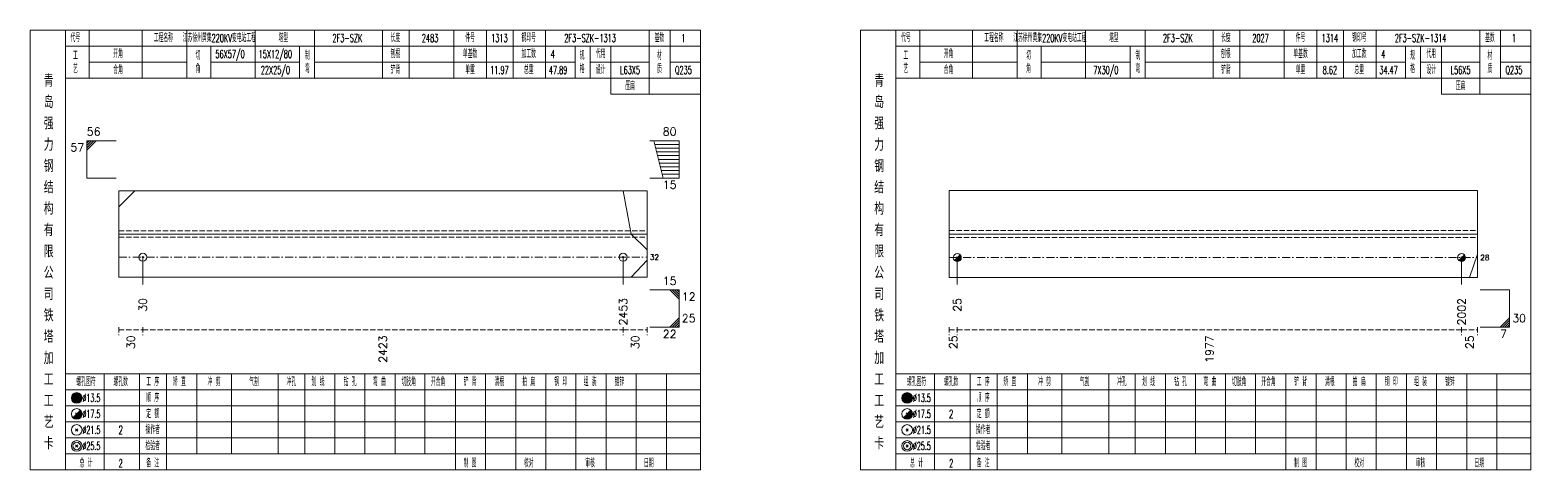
# Model space of a CAD drawing. Extents: x 0 to 4623, y -1159 to 4890.
# Drawn here: x 623 to 1186, y 225 to 390 of the extents above; entities that cross this region are included whole.
import ezdxf
from ezdxf.enums import TextEntityAlignment as Align

# ---------------------------------------------------------------- set-up
doc = ezdxf.new("R2010")
doc.units = 0
doc.header["$MEASUREMENT"] = 0
doc.linetypes.add('一点画线', pattern=[5.2, 3, -1, 0.2, -1])
doc.linetypes.add('虚线', pattern=[2.75, 2, -0.75])
doc.layers.get('0').update_dxf_attribs({"linetype": 'CONTINUOUS', "lineweight": 25})
for name, color, linetype, lineweight in [('1', 7, 'CONTINUOUS', 25), ('4', 7, 'CONTINUOUS', 25), ('5', 7, 'CONTINUOUS', 25)]:
    doc.layers.add(name, color=color, linetype=linetype, lineweight=lineweight)
doc.styles.get("Standard").update_dxf_attribs({"font": 'simplex.shx', "width": 0.7, "height": 3, "bigfont": 'gbhzfs.shx'})

# ---------------------------------------------------------------- blocks, each defined once
blk = doc.blocks.new('孔21.5')
at = {"layer": '5', "color": 7, "linetype": 'Continuous', "lineweight": 13}
for p, q in [((-0.2, -0.2), (0.2, 0.2)), ((-0.2, 0.2), (0.2, -0.2))]:
    blk.add_line(p, q, dxfattribs=at)
blk.add_circle((0, 0), 1, dxfattribs=at)
blk = doc.blocks.new('孔17.5')
at = {"layer": '5', "color": 7, "linetype": 'Continuous', "lineweight": 13}
for p, q in [((-0.707, -0.707), (0.707, 0.707)), ((-0.2, 0.2), (0.2, -0.2))]:
    blk.add_line(p, q, dxfattribs=at)
blk.add_circle((0, 0), 1, dxfattribs=at)
for radius in [0.9, 0.8, 0.7, 0.6, 0.5, 0.4, 0.3, 0.2, 0.1]:
    blk.add_arc((0, 0), radius, 225, 45, dxfattribs=at)

msp = doc.modelspace()

# ---------------------------------------------------------------- linework, layer by layer
at = {"color": 7, "linetype": 'Continuous', "lineweight": 13}
for p, q in [((644.1, 348.5), (655.1, 348.5)), ((644.1, 334.5), (644.1, 348.5)), ((644.975, 348.5), (644.1, 347.625)), ((645.85, 348.5), (644.1, 346.75)), ((646.725, 348.5), (644.1, 345.875)), ((647.6, 348.5), (644.1, 345)), ((866.2, 348.5), (855.2, 348.5)), ((860.2, 334.5), (856.7, 348.5)), ((866.2, 347.1), (857.05, 347.1)), ((866.2, 345.7), (857.4, 345.7)), ((866.2, 344.3), (857.75, 344.3)), ((866.2, 334.5), (866.2, 348.5)), ((866.2, 342.9), (858.1, 342.9)), ((866.2, 341.5), (858.45, 341.5)), ((866.2, 340.1), (858.8, 340.1)), ((866.2, 338.7), (859.15, 338.7)), ((644.1, 334.5), (655.1, 334.5)), ((866.2, 334.5), (855.2, 334.5)), ((866.2, 337.3), (859.5, 337.3)), ((866.2, 335.9), (859.85, 335.9)), ((656.1, 323.69), (662.1, 329.69)), ((848.2, 313.5), (845.2, 329.69)), ((854.2, 307.5), (848.2, 313.5)), ((665.1, 304.81), (665.1, 294.5)), ((845.2, 304.81), (845.2, 294.5)), ((970.5, 304.661), (970.5, 294.5)), ((1159.6, 304.661), (1159.6, 294.5)), ((1165.6, 305.914), (1162.6, 297.161)), ((854.2, 303.734), (848.2, 297.31)), ((866.2, 292.5), (855.2, 292.5)), ((862.7, 292.5), (866.2, 289)), ((863.575, 292.5), (866.2, 289.875)), ((864.45, 292.5), (866.2, 290.75)), ((865.325, 292.5), (866.2, 291.625)), ((866.2, 292.5), (866.2, 278.5)), ((1177.6, 292.5), (1166.6, 292.5)), ((1177.6, 292.5), (1177.6, 278.5)), ((862.7, 278.5), (866.2, 282)), ((1174.1, 278.5), (1177.6, 282)), ((866.2, 278.5), (855.2, 278.5)), ((863.575, 278.5), (866.2, 281.125)), ((864.45, 278.5), (866.2, 280.25)), ((865.325, 278.5), (866.2, 279.375)), ((1177.6, 278.5), (1166.6, 278.5)), ((1174.975, 278.5), (1177.6, 281.125)), ((1175.85, 278.5), (1177.6, 280.25)), ((1176.725, 278.5), (1177.6, 279.375))]:
    msp.add_line(p, q, dxfattribs=at)
at = {"color": 7, "linetype": 'Continuous', "lineweight": 18}
for p, q in [((656.1, 329.69), (656.1, 297.31)), ((656.1, 329.69), (854.2, 329.69)), ((854.2, 329.69), (854.2, 297.31)), ((967.5, 329.839), (967.5, 297.161)), ((967.5, 329.839), (1165.6, 329.839)), ((1165.6, 329.839), (1165.6, 297.161)), ((656.1, 313.5), (854.2, 313.5)), ((967.5, 313.5), (1165.6, 313.5))]:
    msp.add_line(p, q, dxfattribs=at)
at = {"color": 1, "linetype": '虚线', "lineweight": 18}
for p, q in [((656.1, 314.69), (854.2, 314.69)), ((656.1, 312.31), (854.2, 312.31)), ((967.5, 314.839), (1165.6, 314.839)), ((967.5, 312.161), (1165.6, 312.161))]:
    msp.add_line(p, q, dxfattribs=at)
at = {"color": 3, "linetype": '一点画线', "lineweight": 13}
for p, q in [((656.1, 304.81), (854.2, 304.81)), ((967.5, 304.661), (1165.6, 304.661))]:
    msp.add_line(p, q, dxfattribs=at)
at = {"color": 8, "linetype": '虚线', "lineweight": 9}
for p, q in [((656.1, 278.5), (656.1, 275.5)), ((656.1, 277.5), (665.1, 277.5)), ((665.1, 278.5), (665.1, 275.5)), ((665.1, 278.5), (665.1, 275.5)), ((665.1, 277.5), (845.2, 277.5)), ((845.2, 278.5), (845.2, 275.5)), ((845.2, 278.5), (845.2, 275.5)), ((845.2, 277.5), (854.2, 277.5)), ((854.2, 278.5), (854.2, 275.5)), ((967.5, 278.5), (967.5, 275.5)), ((967.5, 277.5), (970.5, 277.5)), ((970.5, 278.5), (970.5, 275.5)), ((970.5, 278.5), (970.5, 275.5)), ((970.5, 277.5), (1159.6, 277.5)), ((1159.6, 278.5), (1159.6, 275.5)), ((1159.6, 278.5), (1159.6, 275.5)), ((1159.6, 277.5), (1165.6, 277.5)), ((1165.6, 278.5), (1165.6, 275.5))]:
    msp.add_line(p, q, dxfattribs=at)
at = {"layer": '1', "color": 7, "linetype": 'Continuous', "lineweight": 18}
for p, q in [((656.1, 297.31), (854.2, 297.31)), ((967.5, 297.161), (1165.6, 297.161))]:
    msp.add_line(p, q, dxfattribs=at)
at = {"layer": '4', "color": 1, "linetype": 'Continuous', "lineweight": 18}
for p, q in [((636.1, 225), (636.1, 390)), ((645, 372), (645, 390)), ((664.8, 372), (664.8, 390)), ((681.6, 372), (681.6, 390)), ((707.2, 372), (707.2, 390)), ((729.5, 372), (729.5, 390)), ((755, 372), (755, 390)), ((765, 372), (765, 390)), ((781.7, 372), (781.7, 390)), ((793.9, 372), (793.9, 390)), ((803.9, 372), (803.9, 390)), ((816.1, 372), (816.1, 390)), ((855, 366), (855, 390)), ((862.8, 372), (862.8, 390)), ((947.5, 225), (947.5, 390)), ((956.4, 372), (956.4, 390)), ((976.2, 372), (976.2, 390)), ((993, 372), (993, 390)), ((1018.6, 372), (1018.6, 390)), ((1040.9, 372), (1040.9, 390)), ((1066.4, 372), (1066.4, 390)), ((1076.4, 372), (1076.4, 390)), ((1093.1, 372), (1093.1, 390)), ((1105.3, 372), (1105.3, 390)), ((1115.3, 372), (1115.3, 390)), ((1127.5, 372), (1127.5, 390)), ((1166.4, 366), (1166.4, 390)), ((1174.2, 372), (1174.2, 390)), ((636.1, 384), (874.2, 384)), ((690.6, 372), (690.6, 384)), ((723.9, 372), (723.9, 384)), ((827.2, 372), (827.2, 384)), ((832.8, 372), (832.8, 384)), ((840.6, 366), (840.6, 384)), ((947.5, 384), (1185.6, 384)), ((1002, 372), (1002, 384)), ((1035.3, 372), (1035.3, 384)), ((1138.6, 372), (1138.6, 384)), ((1144.2, 372), (1144.2, 384)), ((1152, 366), (1152, 384)), ((645, 378), (681.6, 378)), ((690.6, 378), (723.9, 378)), ((729.5, 378), (827.2, 378)), ((832.8, 378), (855, 378)), ((862.8, 378), (874.2, 378)), ((956.4, 378), (993, 378)), ((1002, 378), (1035.3, 378)), ((1040.9, 378), (1138.6, 378)), ((1144.2, 378), (1166.4, 378)), ((1174.2, 378), (1185.6, 378)), ((636.1, 372), (874.2, 372)), ((947.5, 372), (1185.6, 372)), ((840.6, 366), (874.2, 366)), ((1152, 366), (1185.6, 366)), ((636.1, 261), (874.2, 261)), ((650.6, 225), (650.6, 261)), ((663.9, 225), (663.9, 261)), ((674, 225), (674, 261)), ((685.4, 231), (685.4, 261)), ((698.3, 231), (698.3, 261)), ((715.9, 231), (715.9, 261)), ((725.8, 231), (725.8, 261)), ((737.1, 231), (737.1, 261)), ((748.4, 231), (748.4, 261)), ((759.7, 231), (759.7, 261)), ((770.9, 231), (770.9, 261)), ((782.3, 231), (782.3, 261)), ((793.6, 231), (793.6, 261)), ((804.9, 231), (804.9, 261)), ((816.2, 231), (816.2, 261)), ((827.5, 231), (827.5, 261)), ((838.8, 231), (838.8, 261)), ((850.1, 231), (850.1, 261)), ((861.4, 231), (861.4, 261)), ((947.5, 261), (1185.6, 261)), ((962, 225), (962, 261)), ((975.3, 225), (975.3, 261)), ((985.4, 225), (985.4, 261)), ((996.8, 231), (996.8, 261)), ((1009.7, 231), (1009.7, 261)), ((1027.3, 231), (1027.3, 261)), ((1037.2, 231), (1037.2, 261)), ((1048.5, 231), (1048.5, 261)), ((1059.8, 231), (1059.8, 261)), ((1071.1, 231), (1071.1, 261)), ((1082.3, 231), (1082.3, 261)), ((1093.7, 231), (1093.7, 261)), ((1105, 231), (1105, 261)), ((1116.3, 231), (1116.3, 261)), ((1127.6, 231), (1127.6, 261)), ((1138.9, 231), (1138.9, 261)), ((1150.2, 231), (1150.2, 261)), ((1161.5, 231), (1161.5, 261)), ((1172.8, 231), (1172.8, 261)), ((636.1, 255), (874.2, 255)), ((947.5, 255), (1185.6, 255)), ((636.1, 249), (874.2, 249)), ((947.5, 249), (1185.6, 249)), ((636.1, 243), (874.2, 243)), ((947.5, 243), (1185.6, 243)), ((636.1, 237), (874.2, 237)), ((947.5, 237), (1185.6, 237)), ((636.1, 231), (874.2, 231)), ((782.3, 225), (782.3, 231)), ((793.6, 225), (793.6, 231)), ((804.9, 225), (804.9, 231)), ((816.2, 225), (816.2, 231)), ((827.5, 225), (827.5, 231)), ((838.8, 225), (838.8, 231)), ((850.1, 225), (850.1, 231)), ((861.4, 225), (861.4, 231)), ((947.5, 231), (1185.6, 231)), ((1093.7, 225), (1093.7, 231)), ((1105, 225), (1105, 231)), ((1116.3, 225), (1116.3, 231)), ((1127.6, 225), (1127.6, 231)), ((1138.9, 225), (1138.9, 231)), ((1150.2, 225), (1150.2, 231)), ((1161.5, 225), (1161.5, 231)), ((1172.8, 225), (1172.8, 231))]:
    msp.add_line(p, q, dxfattribs=at)
at = {"layer": '4', "color": 7, "linetype": 'Continuous', "lineweight": 13}
for p, q in [((640.1, 251.8), (640.5, 252.2)), ((640.5, 251.8), (640.1, 252.2)), ((951.5, 251.8), (951.9, 252.2)), ((951.9, 251.8), (951.5, 252.2)), ((638.886, 244.586), (641.714, 247.414)), ((639.9, 246.4), (640.7, 245.6)), ((950.286, 244.586), (953.114, 247.414)), ((951.3, 246.4), (952.1, 245.6)), ((639.9, 239.6), (640.7, 240.4)), ((639.9, 240.4), (640.7, 239.6)), ((951.3, 239.6), (952.1, 240.4)), ((951.3, 240.4), (952.1, 239.6)), ((639.9, 233.6), (640.7, 234.4)), ((639.9, 234.4), (640.7, 233.6)), ((951.3, 233.6), (952.1, 234.4)), ((951.3, 234.4), (952.1, 233.6))]:
    msp.add_line(p, q, dxfattribs=at)
at = {"layer": '4', "color": 1, "linetype": 'Continuous', "lineweight": 18}
for points in [[(622.8, 390), (622.8, 225), (874.2, 225), (874.2, 390)], [(934.2, 390), (934.2, 225), (1185.6, 225), (1185.6, 390)]]:
    msp.add_lwpolyline(points, close=True, dxfattribs=at)
at = {"layer": '4', "color": 7, "linetype": 'Continuous', "lineweight": 13}
for centre, radius in [((640.3, 252), 2), ((640.3, 252), 1.8), ((640.3, 252), 1.6), ((640.3, 252), 1.4), ((951.7, 252), 2), ((951.7, 252), 1.8), ((951.7, 252), 1.6), ((951.7, 252), 1.4), ((640.3, 246), 2), ((640.3, 252), 1.2), ((640.3, 252), 1), ((640.3, 252), 0.8), ((640.3, 252), 0.6), ((640.3, 252), 0.4), ((640.3, 252), 0.2), ((951.7, 246), 2), ((951.7, 252), 1.2), ((951.7, 252), 1), ((951.7, 252), 0.8), ((951.7, 252), 0.6), ((951.7, 252), 0.4), ((951.7, 252), 0.2), ((640.3, 240), 2), ((951.7, 240), 2), ((640.3, 234), 2), ((640.3, 234), 1.4), ((951.7, 234), 2), ((951.7, 234), 1.4)]:
    msp.add_circle(centre, radius, dxfattribs=at)
for centre, radius in [((640.3, 246), 1.8), ((640.3, 246), 1.6), ((640.3, 246), 1.4), ((640.3, 246), 1.2), ((640.3, 246), 1), ((640.3, 246), 0.8), ((640.3, 246), 0.6), ((640.3, 246), 0.4), ((640.3, 246), 0.2), ((951.7, 246), 1.8), ((951.7, 246), 1.6), ((951.7, 246), 1.4), ((951.7, 246), 1.2), ((951.7, 246), 1), ((951.7, 246), 0.8), ((951.7, 246), 0.6), ((951.7, 246), 0.4), ((951.7, 246), 0.2)]:
    msp.add_arc(centre, radius, 225, 45, dxfattribs=at)

# ---------------------------------------------------------------- block references
at = {"layer": '1', "color": 7, "linetype": 'Continuous', "lineweight": 13, "xscale": 1.5, "yscale": 1.5, "zscale": 1.5}
for name, p in [('孔21.5', (665.1, 304.81)), ('孔21.5', (845.2, 304.81)), ('孔17.5', (970.5, 304.661)), ('孔17.5', (1159.6, 304.661))]:
    msp.add_blockref(name, p, dxfattribs=at)

# ---------------------------------------------------------------- texts
at = {"color": 7, "linetype": 'Continuous', "lineweight": 13}
for s, p in [('56', (644.1, 349.5)), ('25', (867.2, 279.5)), ('30', (1178.6, 279.5))]:
    msp.add_text(s, height=3, dxfattribs=at).set_placement(p, align=Align.BOTTOM_LEFT)
for s, p in [('80', (865.2, 349.5)), ('15', (865.2, 293.5))]:
    msp.add_text(s, height=3, dxfattribs=at).set_placement(p, align=Align.BOTTOM_RIGHT)
for s, p in [('57', (643.1, 347.5)), ('15', (865.2, 333.5)), ('22', (865.2, 277.5)), ('7', (1176.6, 277.5))]:
    msp.add_text(s, height=3, dxfattribs=at).set_placement(p, align=Align.TOP_RIGHT)
for s, p in [('32', (855.2, 304.81)), ('28', (1166.6, 304.661))]:
    msp.add_text(s, height=2, dxfattribs=at).set_placement(p, align=Align.MIDDLE_LEFT)
msp.add_text('12', height=3, dxfattribs=at).set_placement((867.2, 291.5), align=Align.TOP_LEFT)
at = {"color": 8, "linetype": 'Continuous', "lineweight": 9}
for s, p in [('30', (660.6, 275.5)), ('2423', (755.15, 275.5)), ('30', (849.7, 275.5)), ('25', (969, 275.5)), ('1977', (1065.05, 275.5)), ('25', (1162.6, 275.5))]:
    msp.add_text(s, height=3, rotation=90, dxfattribs=at).set_placement(p, align=Align.MIDDLE_RIGHT)
at = {"layer": '1', "color": 7, "linetype": 'Continuous', "lineweight": 13}
for s, p in [('30', (665.1, 289.5)), ('2453', (845.2, 289.5)), ('25', (970.5, 289.5)), ('2002', (1159.6, 289.5))]:
    msp.add_text(s, height=3, rotation=90, dxfattribs=at).set_placement(p, align=Align.MIDDLE_RIGHT)
at = {"layer": '4', "color": 1, "linetype": 'Continuous', "lineweight": 13}
for s, height, width, p in [('代号', 3, 0.6, (639.8, 387)), ('工程名称', 3, 0.6, (672.8, 387)), ('江苏徐州黄集220KV变电站工程', 3, 0.6, (693.8, 387)), ('塔型', 3, 0.6, (717.8, 387)), ('2F3-SZK', 3, 0.6, (741.8, 387)), ('长度', 3, 0.6, (759.8, 387)), ('2483', 3, 0.6, (772.8, 387)), ('件号', 3, 0.6, (787.8, 387)), ('1313', 3, 0.6, (798.8, 387)), ('钢印号', 3, 0.6, (809.8, 387)), ('2F3-SZK-1313', 3, 0.6, (832.8, 387)), ('基数', 3, 0.6, (858.8, 387)), ('1', 3, 0.6, (867.8, 387)), ('代号', 3, 0.6, (951.2, 387)), ('工程名称', 3, 0.6, (984.2, 387)), ('江苏徐州黄集220KV变电站工程', 3, 0.6, (1005.2, 387)), ('塔型', 3, 0.6, (1029.2, 387)), ('2F3-SZK', 3, 0.6, (1053.2, 387)), ('长度', 3, 0.6, (1071.2, 387)), ('2027', 3, 0.6, (1084.2, 387)), ('件号', 3, 0.6, (1099.2, 387)), ('1314', 3, 0.6, (1110.2, 387)), ('钢印号', 3, 0.6, (1121.2, 387)), ('2F3-SZK-1314', 3, 0.6, (1144.2, 387)), ('基数', 3, 0.6, (1170.2, 387)), ('1', 3, 0.6, (1179.2, 387)), ('开角', 3, 0.6, (655.8, 381)), ('56X57/0', 3, 0.6, (697.8, 381)), ('15X12/80', 3, 0.6, (714.8, 381)), ('刨根', 3, 0.6, (759.8, 381)), ('单基数', 3, 0.6, (787.8, 381)), ('加工数', 3, 0.6, (809.8, 381)), ('代用', 3, 0.6, (836.8, 381)), ('开角', 3, 0.6, (967.2, 381)), ('刨根', 3, 0.6, (1071.2, 381)), ('单基数', 3, 0.6, (1099.2, 381)), ('加工数', 3, 0.6, (1121.2, 381)), ('代用', 3, 0.6, (1148.2, 381)), ('工', 3, 0.6, (639.8, 380.4)), ('艺', 3, 0.6, (639.8, 375.4)), ('切', 3, 0.6, (685.8, 380.4)), ('角', 3, 0.6, (685.8, 375.4)), ('制', 3, 0.6, (726.8, 380.4)), ('弯', 3, 0.6, (726.8, 375.4)), ('4', 3, 0.6, (818.8, 381)), ('格', 3, 0.6, (829.8, 375.4)), ('规', 3, 0.6, (829.8, 380.4)), ('材', 3, 0.6, (858.8, 380.4)), ('质', 3, 0.6, (858.8, 375.4)), ('工', 3, 0.6, (951.2, 380.4)), ('艺', 3, 0.6, (951.2, 375.4)), ('切', 3, 0.6, (997.2, 380.4)), ('角', 3, 0.6, (997.2, 375.4)), ('制', 3, 0.6, (1038.2, 380.4)), ('弯', 3, 0.6, (1038.2, 375.4)), ('4', 3, 0.6, (1130.2, 381)), ('格', 3, 0.6, (1141.2, 375.4)), ('规', 3, 0.6, (1141.2, 380.4)), ('材', 3, 0.6, (1170.2, 380.4)), ('质', 3, 0.6, (1170.2, 375.4)), ('青', 4.6, 0.8, (629.8, 371)), ('合角', 3, 0.6, (655.8, 375)), ('22X25/0', 3, 0.6, (714.8, 375)), ('铲背', 3, 0.6, (759.8, 375)), ('单重', 3, 0.6, (787.8, 375)), ('11.97', 3, 0.6, (798.8, 375)), ('总重', 3, 0.6, (809.8, 375)), ('47.89', 3, 0.6, (820.8, 375)), ('设计', 3, 0.6, (836.8, 375)), ('L63X5', 3, 0.6, (847.8, 375)), ('Q235', 3, 0.6, (867.8, 375)), ('青', 4.6, 0.8, (941.2, 371)), ('合角', 3, 0.6, (967.2, 375)), ('7X30/0', 3, 0.6, (1026.2, 375)), ('铲背', 3, 0.6, (1071.2, 375)), ('单重', 3, 0.6, (1099.2, 375)), ('8.62', 3, 0.6, (1110.2, 375)), ('总重', 3, 0.6, (1121.2, 375)), ('34.47', 3, 0.6, (1132.2, 375)), ('设计', 3, 0.6, (1148.2, 375)), ('L56X5', 3, 0.6, (1159.2, 375)), ('Q235', 3, 0.6, (1179.2, 375)), ('压扁', 3, 0.6, (847.8, 369)), ('压扁', 3, 0.6, (1159.2, 369)), ('岛', 4.6, 0.8, (629.8, 363)), ('岛', 4.6, 0.8, (941.2, 363)), ('强', 4.6, 0.8, (629.8, 355)), ('强', 4.6, 0.8, (941.2, 355)), ('力', 4.6, 0.8, (629.8, 347)), ('力', 4.6, 0.8, (941.2, 347)), ('钢', 4.6, 0.8, (629.8, 339)), ('钢', 4.6, 0.8, (941.2, 339)), ('结', 4.6, 0.8, (629.8, 331)), ('结', 4.6, 0.8, (941.2, 331)), ('构', 4.6, 0.8, (629.8, 323)), ('构', 4.6, 0.8, (941.2, 323)), ('有', 4.6, 0.8, (629.8, 315)), ('有', 4.6, 0.8, (941.2, 315)), ('限', 4.6, 0.8, (629.8, 307)), ('限', 4.6, 0.8, (941.2, 307)), ('公', 4.6, 0.8, (629.8, 299)), ('公', 4.6, 0.8, (941.2, 299)), ('司', 4.6, 0.8, (629.8, 291)), ('司', 4.6, 0.8, (941.2, 291)), ('铁', 4.6, 0.8, (629.8, 283)), ('铁', 4.6, 0.8, (941.2, 283)), ('塔', 4.6, 0.8, (629.8, 275)), ('塔', 4.6, 0.8, (941.2, 275)), ('加', 4.6, 0.8, (629.8, 267)), ('加', 4.6, 0.8, (941.2, 267)), ('工', 4.6, 0.8, (629.8, 259)), ('螺孔图符', 3, 0.6, (643.8, 258)), ('螺孔数', 3, 0.6, (656.8, 258)), ('工 序', 3, 0.6, (668.8, 258)), ('矫 直', 3, 0.6, (678.8, 258)), ('冲 剪', 3, 0.6, (691.8, 258)), ('气割', 3, 0.6, (706.8, 258)), ('冲孔', 3, 0.6, (720.8, 258)), ('划 线', 3, 0.6, (730.8, 258)), ('钻 孔', 3, 0.6, (742.8, 258)), ('弯 曲', 3, 0.6, (753.8, 258)), ('切肢角', 3, 0.6, (764.8, 258)), ('开合角', 3, 0.6, (775.8, 258)), ('铲 背', 3, 0.6, (787.8, 258)), ('清根', 3, 0.6, (798.8, 258)), ('拍 扁', 3, 0.6, (809.8, 258)), ('钢 印', 3, 0.6, (821.8, 258)), ('组 装', 3, 0.6, (832.8, 258)), ('镀锌', 3, 0.6, (843.8, 258)), ('工', 4.6, 0.8, (941.2, 259)), ('螺孔图符', 3, 0.6, (955.2, 258)), ('螺孔数', 3, 0.6, (968.2, 258)), ('工 序', 3, 0.6, (980.2, 258)), ('矫 直', 3, 0.6, (990.2, 258)), ('冲 剪', 3, 0.6, (1003.2, 258)), ('气割', 3, 0.6, (1018.2, 258)), ('冲孔', 3, 0.6, (1032.2, 258)), ('划 线', 3, 0.6, (1042.2, 258)), ('钻 孔', 3, 0.6, (1054.2, 258)), ('弯 曲', 3, 0.6, (1065.2, 258)), ('切肢角', 3, 0.6, (1076.2, 258)), ('开合角', 3, 0.6, (1087.2, 258)), ('铲 背', 3, 0.6, (1099.2, 258)), ('清根', 3, 0.6, (1110.2, 258)), ('拍 扁', 3, 0.6, (1121.2, 258)), ('钢 印', 3, 0.6, (1133.2, 258)), ('组 装', 3, 0.6, (1144.2, 258)), ('镀锌', 3, 0.6, (1155.2, 258)), ('%%C13.5', 3, 0.5, (645.8, 252)), ('顺 序', 3, 0.6, (668.8, 252)), ('%%C13.5', 3, 0.5, (957.2, 252)), ('顺 序', 3, 0.6, (980.2, 252)), ('工', 4.6, 0.8, (629.8, 251)), ('定 额', 3, 0.6, (668.8, 246)), ('工', 4.6, 0.8, (941.2, 251)), ('定 额', 3, 0.6, (980.2, 246)), ('艺', 4.6, 0.8, (629.8, 243)), ('%%C17.5', 3, 0.5, (645.8, 246)), ('艺', 4.6, 0.8, (941.2, 243)), ('%%C17.5', 3, 0.5, (957.2, 246)), ('2', 3.2, 0.6, (968.2, 246)), ('卡', 4.6, 0.8, (629.8, 235)), ('%%C21.5', 3, 0.5, (645.8, 240)), ('2', 3.2, 0.6, (656.8, 240)), ('操作者', 3, 0.6, (668.8, 240)), ('卡', 4.6, 0.8, (941.2, 235)), ('%%C21.5', 3, 0.5, (957.2, 240)), ('操作者', 3, 0.6, (980.2, 240)), ('%%C25.5', 3, 0.5, (645.8, 234)), ('检验者', 3, 0.6, (668.8, 234)), ('%%C25.5', 3, 0.5, (957.2, 234)), ('检验者', 3, 0.6, (980.2, 234)), ('总 计', 3, 0.6, (643.8, 227.5)), ('2', 3, 0.6, (656.8, 227.5)), ('备 注', 3, 0.6, (668.8, 227.5)), ('制 图', 3, 0.6, (787.8, 227.5)), ('校对', 3, 0.6, (809.8, 227.5)), ('审核', 3, 0.6, (832.8, 227.5)), ('日期', 3, 0.6, (854.8, 227.5)), ('总 计', 3, 0.6, (955.2, 227.5)), ('2', 3, 0.6, (968.2, 227.5)), ('备 注', 3, 0.6, (980.2, 227.5)), ('制 图', 3, 0.6, (1099.2, 227.5)), ('校对', 3, 0.6, (1121.2, 227.5)), ('审核', 3, 0.6, (1144.2, 227.5)), ('日期', 3, 0.6, (1166.2, 227.5))]:
    msp.add_text(s, height=height, dxfattribs=dict(at, width=width)).set_placement(p, align=Align.MIDDLE_CENTER)

doc.saveas('drawing.dxf')
